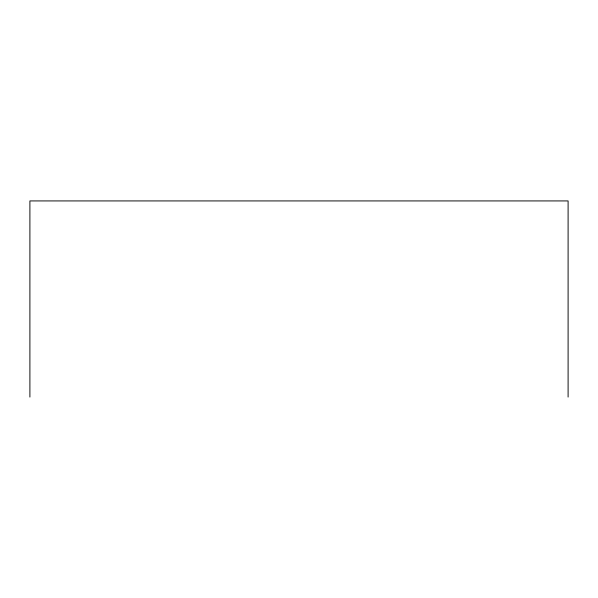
<?xml version="1.0" encoding="UTF-8"?>
<svg xmlns="http://www.w3.org/2000/svg" width="598" height="598" viewBox="0 0 598 598"><rect width="100%" height="100%" fill="white"/><g stroke="black" fill="none" stroke-linecap="round" stroke-linejoin="round"><path stroke-width="0.9" d="M568.1 397.072L568.1 200.928L29.9 200.928L29.9 397.072"/></g></svg>
